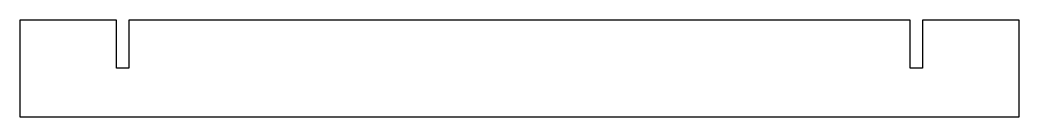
# Model space of a CAD drawing. Header units: millimetres. Extents: x -156 to 156, y -15 to 15.
import ezdxf

# ---------------------------------------------------------------- set-up
doc = ezdxf.new("R2010")
doc.units = ezdxf.units.MM
doc.layers.add('PERIMETER', color=5, linetype='CONTINUOUS')

msp = doc.modelspace()

# ---------------------------------------------------------------- linework, layer by layer
at = {"layer": 'PERIMETER'}
for p, q in [((-125.945, 15.055), (-156.055, 15.055)), ((-156.055, 15.055), (-156.055, -15.055)), ((-125.945, 0.055), (-125.945, 15.055)), ((122.055, 15.055), (-122.055, 15.055)), ((-122.055, 15.055), (-122.055, 0.055)), ((122.055, 0.055), (122.055, 15.055)), ((156.055, 15.055), (125.945, 15.055)), ((125.945, 15.055), (125.945, 0.055)), ((156.055, -15.055), (156.055, 15.055)), ((-122.055, 0.055), (-125.945, 0.055)), ((125.945, 0.055), (122.055, 0.055)), ((-156.055, -15.055), (156.055, -15.055))]:
    msp.add_line(p, q, dxfattribs=at)

doc.saveas('drawing.dxf')
